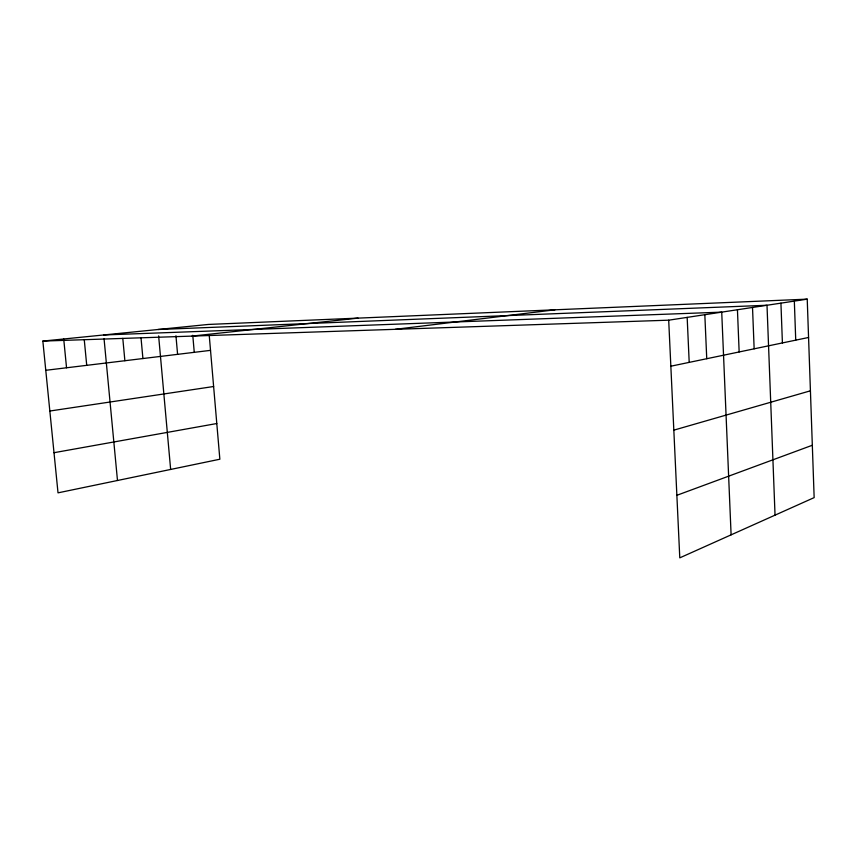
<?xml version="1.0" encoding="UTF-8"?>
<svg xmlns="http://www.w3.org/2000/svg" width="857" height="857" viewBox="0 0 857 857"><rect width="100%" height="100%" fill="white"/><g stroke="black" fill="none" stroke-linecap="round" stroke-linejoin="round"><path stroke-width="1.29" d="M676.869 495.303L812.329 445.254M673.827 430.15L810.422 390.813M670.838 366.207L808.569 337.476M54.002 452.7L216.789 423.529M668.696 320.186L807.23 299.147L814.15 497.617L679.783 557.853L668.696 320.186L42.85 341.086L58.019 492.85L219.853 459.223L209.301 336.115M49.835 411.028L213.618 386.518M395.313 329.324L554.961 309.805M45.764 370.299L210.522 350.363M191.957 336.105L358.044 318.129M42.85 341.086L208.294 324.449L807.23 299.147M158.052 329.506L767.004 305.263L775.039 515.153M103.697 334.969L721.723 312.141L731.107 534.843M63.718 338.986L66.546 367.782M84.243 339.533L86.728 365.339M104.061 338.783L117.484 480.498M122.797 338.365L124.876 360.733M141.009 337.765L142.915 358.547M158.631 335.912L170.65 469.454M192.771 335.28L194.26 352.334M175.942 335.751L177.592 354.348M704.829 314.701L706.746 358.719M687.164 317.379L689.199 362.382M737.438 309.752L739.152 351.959M752.521 307.459L754.149 348.831M780.931 303.142L782.409 342.929M794.332 301.107L795.735 340.154"/></g></svg>
